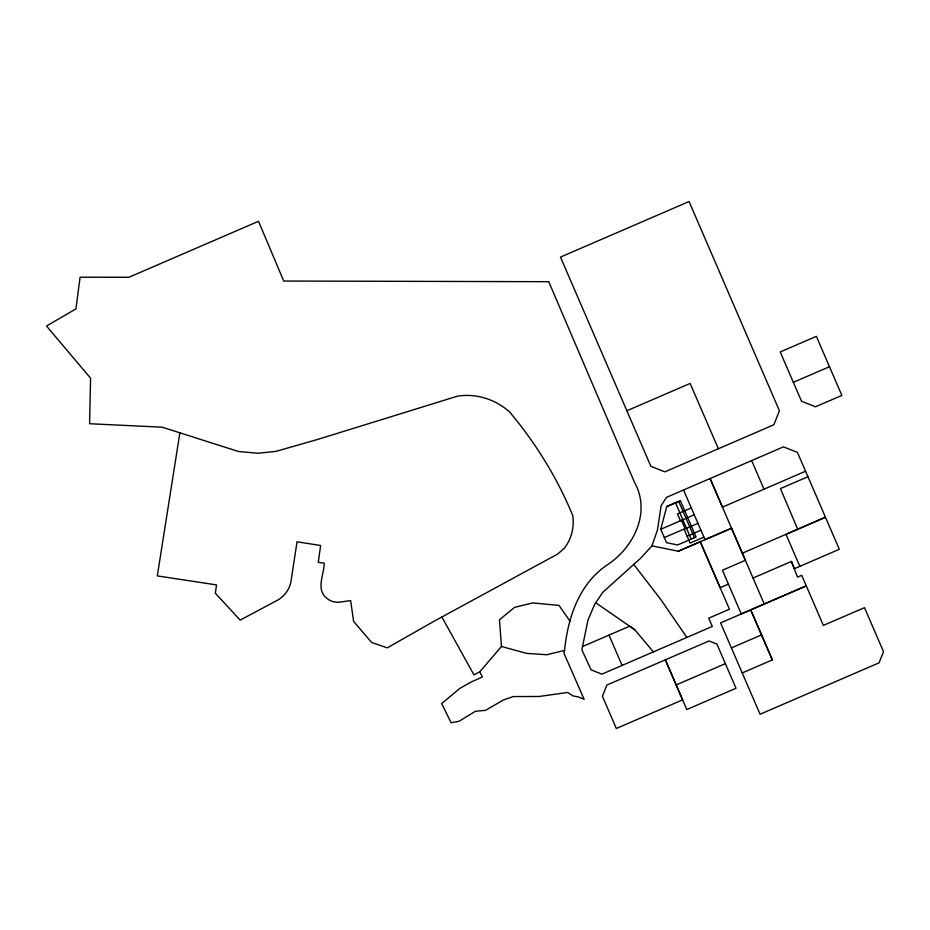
<?xml version="1.0" encoding="UTF-8"?>
<svg xmlns="http://www.w3.org/2000/svg" width="930" height="930" viewBox="0 0 930 930"><rect width="100%" height="100%" fill="white"/><g stroke="black" fill="none" stroke-linecap="round" stroke-linejoin="round"><path stroke-width="1.4" d="M179.874 432.822L157.31 575.903L216.516 584.9L215.342 593.201L240.149 620.089L278.117 599.873C284.499 596.049 289.207 589.608 290.834 582.343L297.03 541.795L320.652 545.503L318.269 562.313L324.221 563.15C324.245 574.426 315.514 589.399 326.755 598.223A17.554 17.554 0 0 0 334.149 601.896L338.241 602.349L350.633 600.571L353.609 621.414L371.628 642.467L387.275 647.85L433.926 621.321L557.616 554.071L564.231 548.409A43.071 43.071 0 0 0 572.717 515.476C557.326 477.997 535.506 442.715 509.373 411.699C495.144 399.249 476.288 393.227 457.514 396.145L317.758 439.402L275.861 451.399L257.901 453.236L238.615 451.527L162.192 427.196L89.571 423.731L90.594 378.219L46.5 326.035L75.946 308.853L80.073 277.21L128.921 277.268L258.528 221.294L283.708 281.034L548.747 281.697L634.527 482.356C651.43 512.814 633.342 548.316 606.197 565.614C578.611 584.714 567.742 618.485 564.568 650.407L563.964 653.244L584.121 699.325L578.611 696.977L573.02 695.919L567.637 692.466L539.144 696.489L513.279 696.558L503.2 700.069L485.576 710.334L475.439 711.264L459.013 721.308L451.131 722.75L441.634 703.592L459.769 688.467L471.103 682.027L482.391 677.005L479.706 671.89L501.456 646.466L499.468 619.822L514.546 607.371L532.681 602.919L559.058 605.407L569.974 621.17M582.517 646.559L581.855 649.814L591.096 669.844L601.896 674.145L712.31 626.436L708.765 618.171L729.434 609.231L700.278 541.76L678.33 551.234L651.942 545.852L640.665 558.186L602.861 592.236L594.7 604.268L587.934 620.217L582.517 646.559L629.691 626.192L634.713 629.691L653.418 651.918M660.753 529.286L666.787 506.443L680.342 500.596L696.059 537.005L677.633 544.957L666.543 542.69L660.753 529.286L694.268 514.813M651.942 545.852L657.452 529.972L661.149 505.606L666.531 497.341L783.42 446.865L797.417 452.364L839.313 549.281L794.313 568.742L791.453 561.441L753.044 578.042M479.706 671.89L473.963 674.866L441.866 616.997M718.367 448.76L773.865 424.754L779.421 410.769L689.06 201.531L560.476 257.087L650.861 466.29L664.822 471.859L718.367 448.76L690.141 383.451L626.855 410.769M805.531 471.231L722.447 507.141L710.09 478.531L764.262 604.023L741.28 613.951L722.447 570.253L745.372 560.267L731.538 528.228L705.01 539.691L683.562 489.994M678.33 551.234L731.538 528.228M742.338 553.199L825.445 517.254L785.978 534.332L799.823 566.335M728.469 584.087L720.134 587.69L700.278 541.76M764.262 604.023L806.287 585.865L823.341 625.39L864.493 607.674L883.5 651.639L879.048 662.834L760.077 714.24L720.587 622.891L806.287 585.865L801.718 575.333L797.556 577.135L791.453 561.441M731.422 647.919L761.554 634.888L772.353 659.916L742.245 672.936M676.157 684.945L725.365 663.671L716.914 644.06L709.009 640.968L606.86 685.061L602.431 696.256L616.334 728.469L682.632 699.86L665.334 659.823L686.782 709.544L735.99 688.246L725.365 663.671M793.325 382.311L829.479 366.734L841.871 395.401L815.494 406.794L801.532 401.225L793.325 382.311L780.235 351.935L816.366 336.346L829.479 366.734M666.729 506.676L678.784 501.479L694.419 537.714M691.292 507.92L677.482 513.872L680.469 520.777M664.334 537.575L685.05 528.635L681.469 520.347M697.953 523.334L684.143 529.298L690.106 543.108L703.905 537.145M807.938 476.73L780.444 488.587L797.708 529.251M687.119 536.203L700.929 530.24M564.568 650.407L546.852 654.743L526.508 653.36L501.456 646.466M595.723 602.768L634.713 629.691M633.632 564.266L661.149 600.001L686.863 637.445M761.554 634.888L750.696 609.859L772.353 659.916M751.661 460.583L763.995 489.18M675.564 502.863L691.199 539.098M609.022 635.167L622.077 665.427"/></g></svg>
